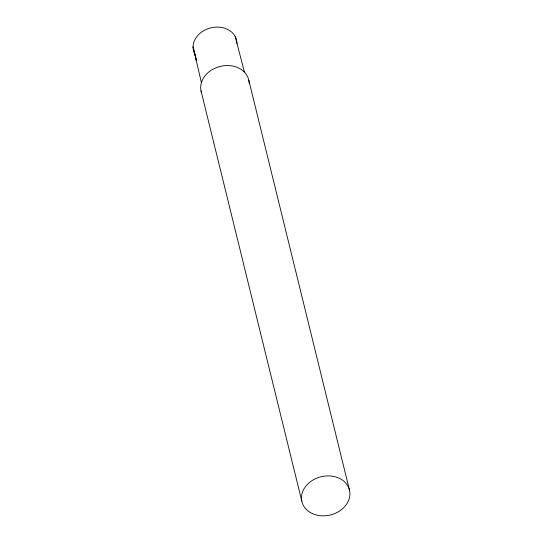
<?xml version="1.0" encoding="UTF-8"?>
<svg xmlns="http://www.w3.org/2000/svg" width="543" height="543" viewBox="0 0 543 543"><rect width="100%" height="100%" fill="white"/><g stroke="black" fill="none" stroke-linecap="round" stroke-linejoin="round"><path stroke-width="0.81" d="M235.234 36.557L244.37 71.934M248.796 80.228L349.59 490.58A24.469 19.67 -13.8 0 1 317.255 515.212A24.469 19.67 -13.8 0 1 310.27 481.858A24.469 19.67 -13.8 0 1 349.59 490.58M195.154 55.379L194.754 53.737A22.141 17.797 -13.8 0 1 210.806 27.849A22.141 17.797 -13.8 0 1 236.911 43.481M195.561 57.022L196.369 60.314M201.365 82.475L193.077 46.813L196.206 59.621M201.025 90.844L301.82 501.189M201.392 92.262A24.469 19.67 -13.8 0 1 221.775 66.09A24.469 19.67 -13.8 0 1 249.135 83.16"/></g></svg>
